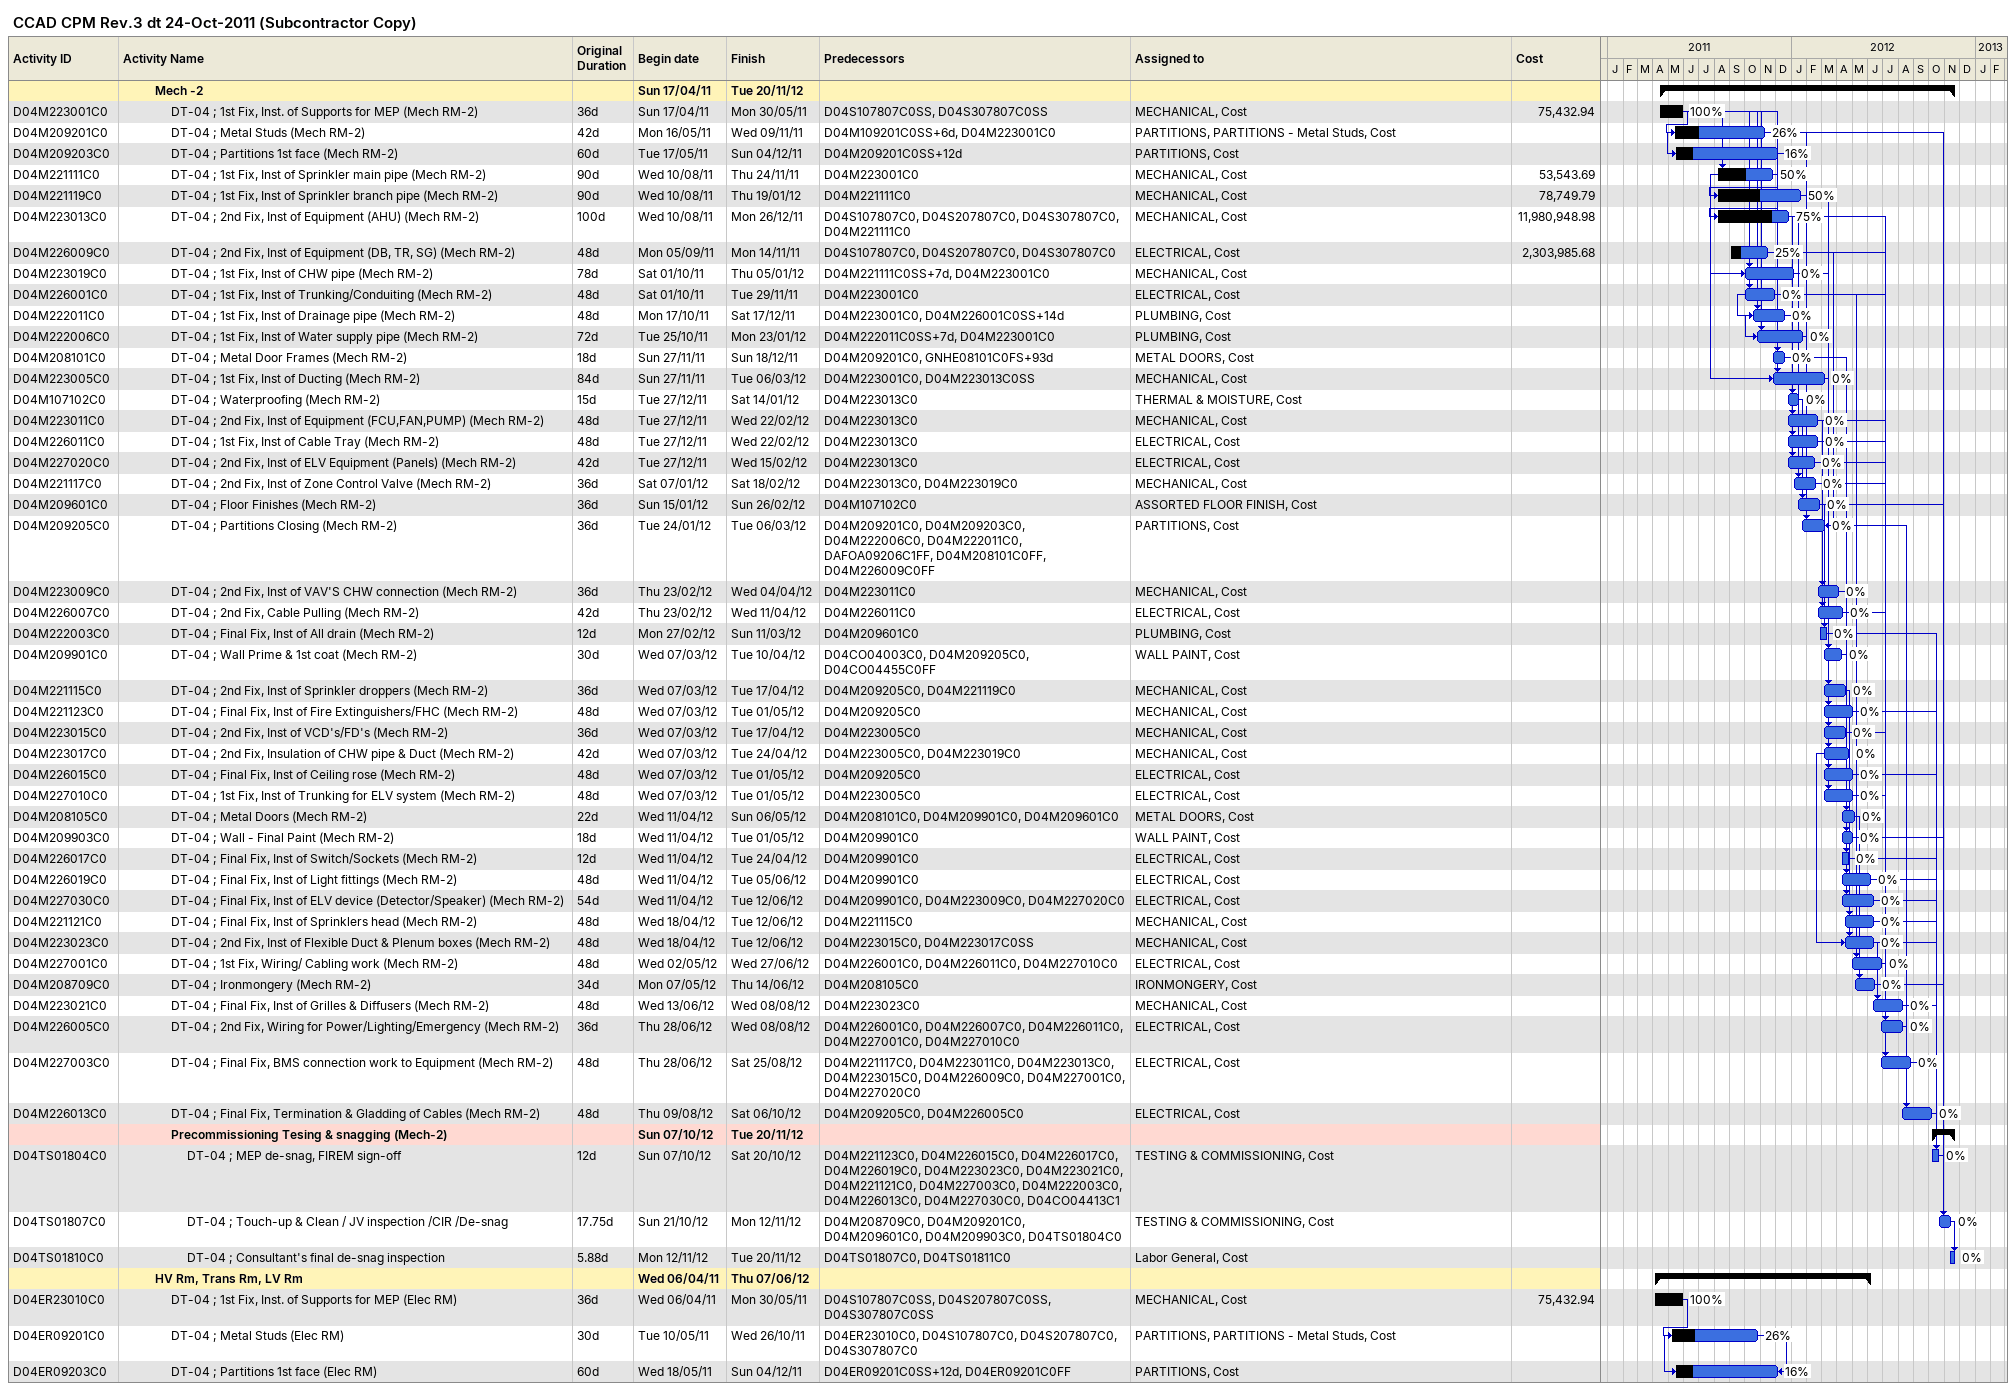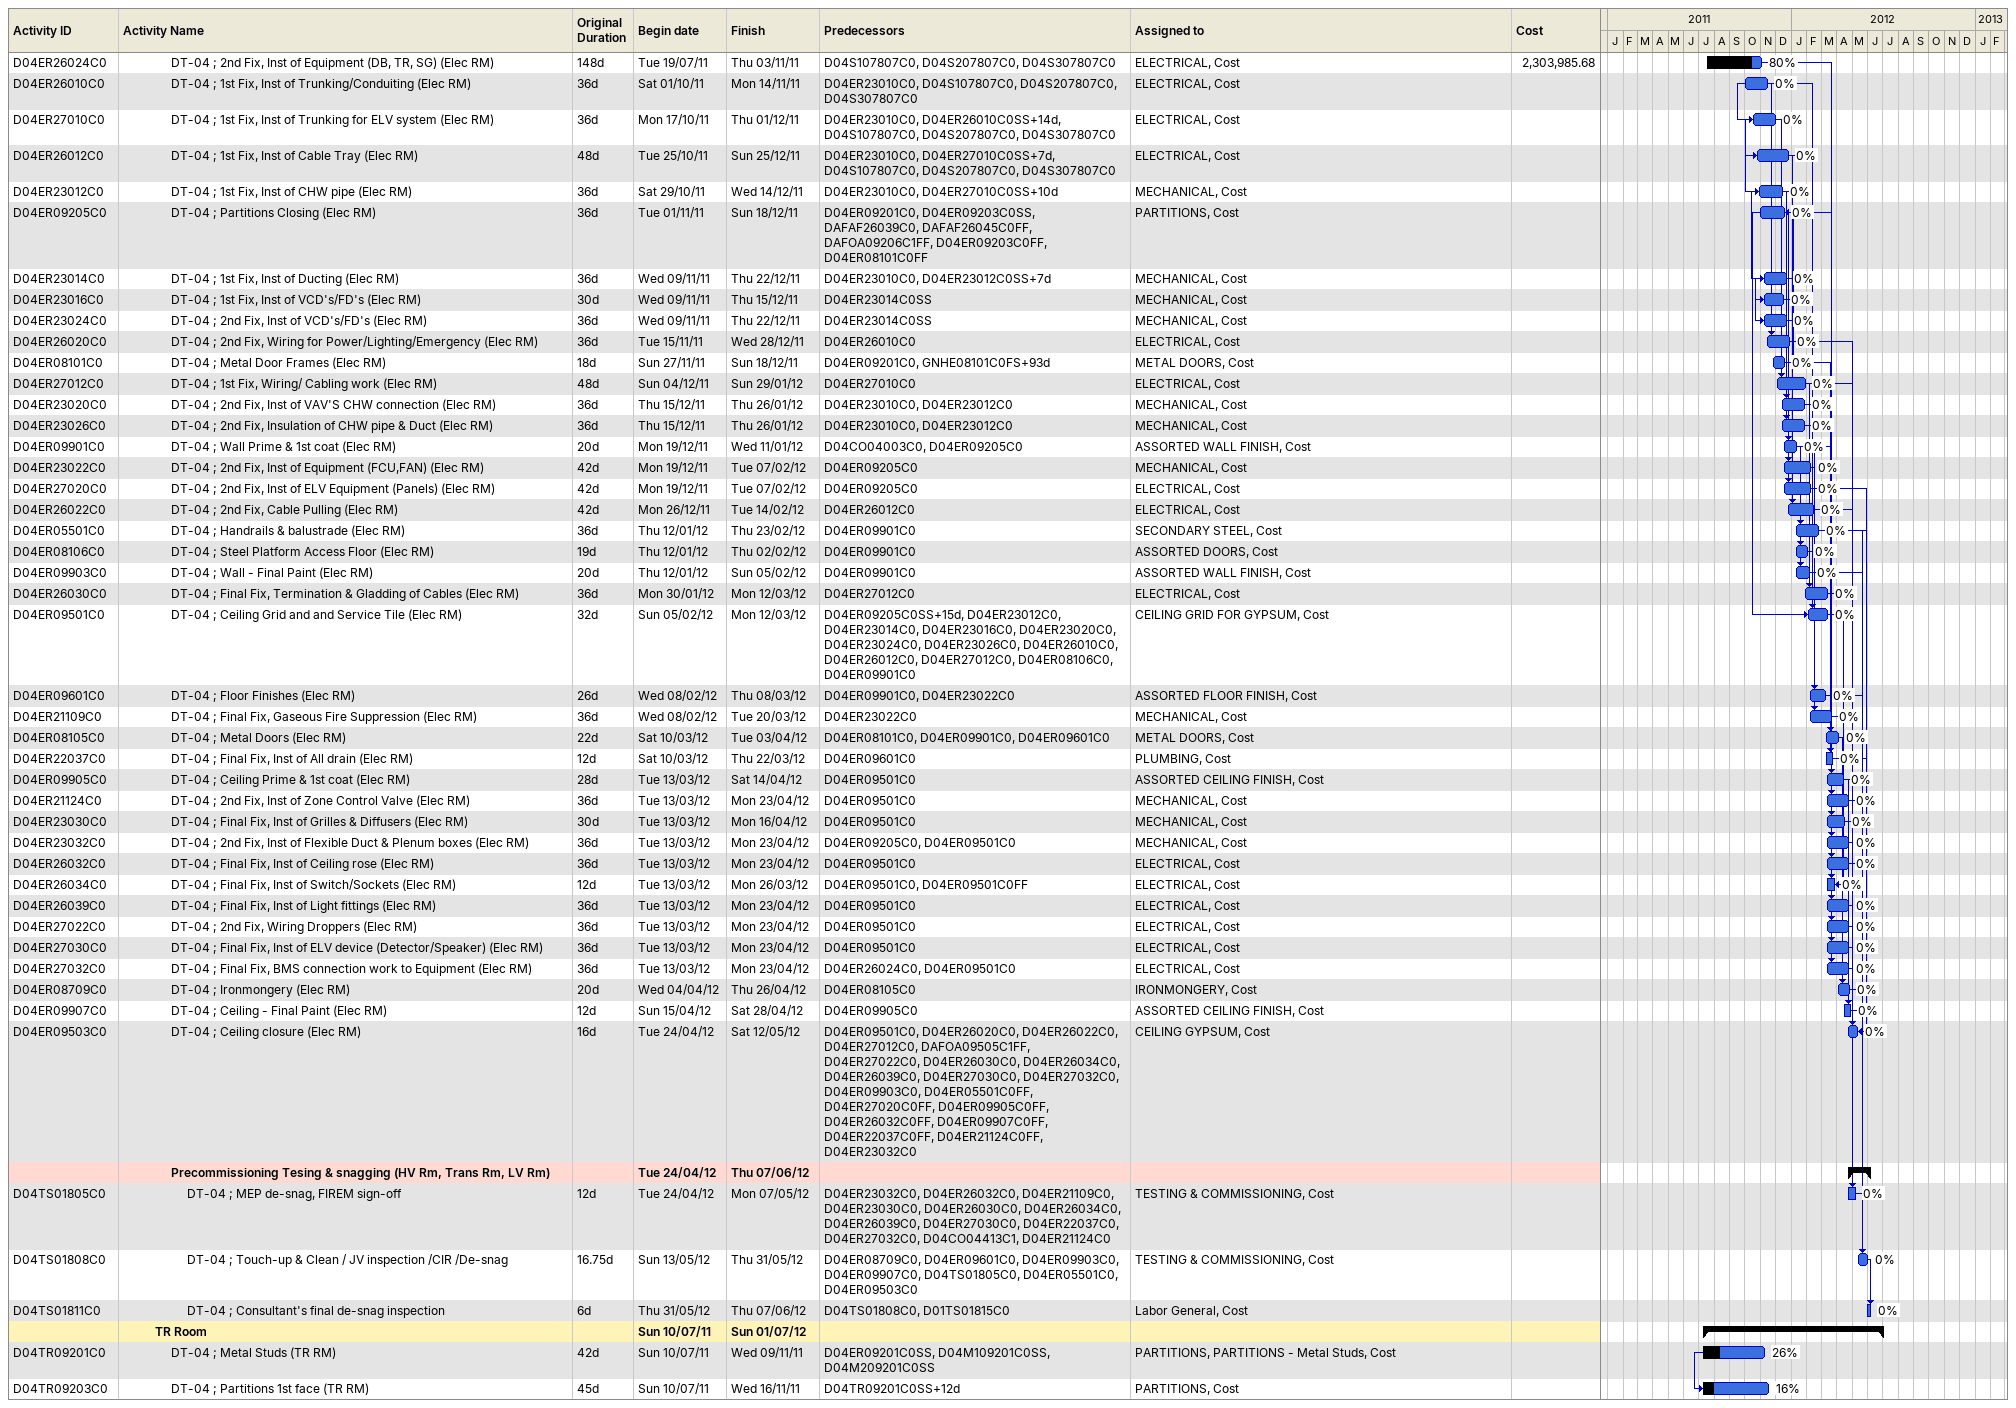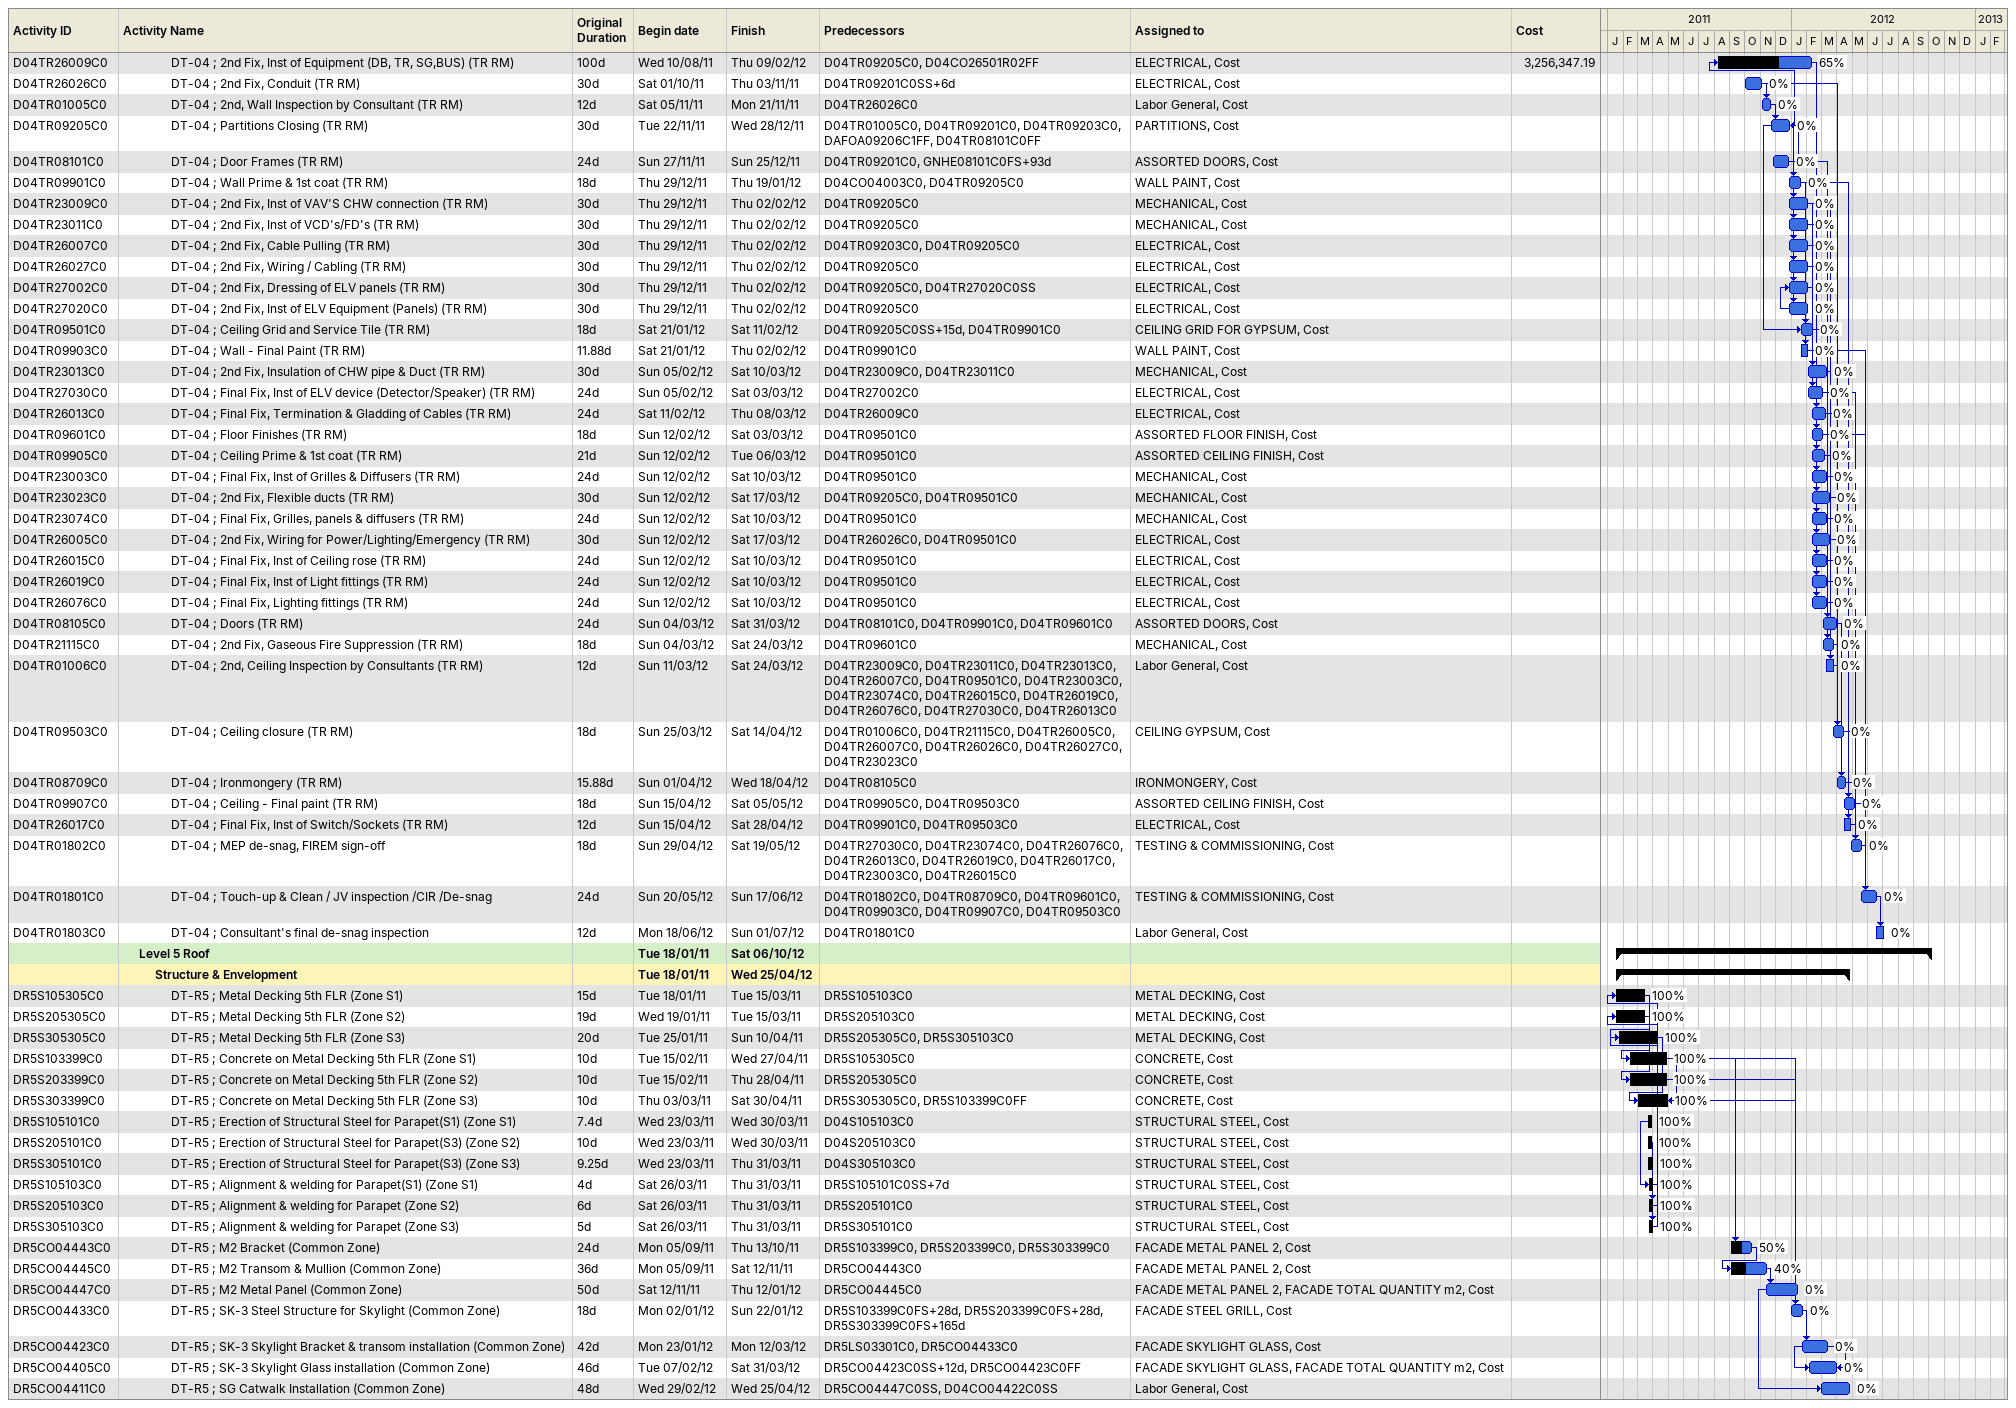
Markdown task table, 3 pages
CCAD CPM Rev.3 dt 24-Oct-2011 (Subcontractor Copy)

| ID | Level | Task | Original duration | Start | Finish | Predecessors | Resources | % complete | Cost |
|---|---|---|---|---|---|---|---|---|---|
|  | 3 | **Mech -2** |  | 2011-04-17 | 2012-11-20 |  |  |  |  |
| D04M223001C0 | 4 | DT-04 ; 1st Fix, Inst. of Supports for MEP (Mech RM-2) | 36d | 2011-04-17 | 2011-05-30 | D04S107807C0SS, D04S307807C0SS | MECHANICAL, Cost | 100 | 75432.94 |
| D04M209201C0 | 4 | DT-04 ; Metal Studs (Mech RM-2) | 42d | 2011-05-16 | 2011-11-09 | D04M109201C0SS+6d, D04M223001C0 | PARTITIONS, PARTITIONS - Metal Studs, Cost | 26 |  |
| D04M209203C0 | 4 | DT-04 ; Partitions 1st face (Mech RM-2) | 60d | 2011-05-17 | 2011-12-04 | D04M209201C0SS+12d | PARTITIONS, Cost | 16 |  |
| D04M221111C0 | 4 | DT-04 ; 1st Fix, Inst of Sprinkler main pipe (Mech RM-2) | 90d | 2011-08-10 | 2011-11-24 | D04M223001C0 | MECHANICAL, Cost | 50 | 53543.69 |
| D04M221119C0 | 4 | DT-04 ; 1st Fix, Inst of Sprinkler branch pipe (Mech RM-2) | 90d | 2011-08-10 | 2012-01-19 | D04M221111C0 | MECHANICAL, Cost | 50 | 78749.79 |
| D04M223013C0 | 4 | DT-04 ; 2nd Fix, Inst of Equipment (AHU) (Mech RM-2) | 100d | 2011-08-10 | 2011-12-26 | D04S107807C0, D04S207807C0, D04S307807C0, D04M221111C0 | MECHANICAL, Cost | 75 | 11980948.98 |
| D04M226009C0 | 4 | DT-04 ; 2nd Fix, Inst of Equipment (DB, TR, SG) (Mech RM-2) | 48d | 2011-09-05 | 2011-11-14 | D04S107807C0, D04S207807C0, D04S307807C0 | ELECTRICAL, Cost | 25 | 2303985.68 |
| D04M223019C0 | 4 | DT-04 ; 1st Fix, Inst of CHW pipe (Mech RM-2) | 78d | 2011-10-01 | 2012-01-05 | D04M221111C0SS+7d, D04M223001C0 | MECHANICAL, Cost | 0 |  |
| D04M226001C0 | 4 | DT-04 ; 1st Fix, Inst of Trunking/Conduiting (Mech RM-2) | 48d | 2011-10-01 | 2011-11-29 | D04M223001C0 | ELECTRICAL, Cost | 0 |  |
| D04M222011C0 | 4 | DT-04 ; 1st Fix, Inst of Drainage pipe (Mech RM-2) | 48d | 2011-10-17 | 2011-12-17 | D04M223001C0, D04M226001C0SS+14d | PLUMBING, Cost | 0 |  |
| D04M222006C0 | 4 | DT-04 ; 1st Fix, Inst of Water supply pipe (Mech RM-2) | 72d | 2011-10-25 | 2012-01-23 | D04M222011C0SS+7d, D04M223001C0 | PLUMBING, Cost | 0 |  |
| D04M208101C0 | 4 | DT-04 ; Metal Door Frames (Mech RM-2) | 18d | 2011-11-27 | 2011-12-18 | D04M209201C0, GNHE08101C0FS+93d | METAL DOORS, Cost | 0 |  |
| D04M223005C0 | 4 | DT-04 ; 1st Fix, Inst of Ducting (Mech RM-2) | 84d | 2011-11-27 | 2012-03-06 | D04M223001C0, D04M223013C0SS | MECHANICAL, Cost | 0 |  |
| D04M107102C0 | 4 | DT-04 ; Waterproofing (Mech RM-2) | 15d | 2011-12-27 | 2012-01-14 | D04M223013C0 | THERMAL & MOISTURE, Cost | 0 |  |
| D04M223011C0 | 4 | DT-04 ; 2nd Fix, Inst of Equipment (FCU,FAN,PUMP) (Mech RM-2) | 48d | 2011-12-27 | 2012-02-22 | D04M223013C0 | MECHANICAL, Cost | 0 |  |
| D04M226011C0 | 4 | DT-04 ; 1st Fix, Inst of Cable Tray (Mech RM-2) | 48d | 2011-12-27 | 2012-02-22 | D04M223013C0 | ELECTRICAL, Cost | 0 |  |
| D04M227020C0 | 4 | DT-04 ; 2nd Fix, Inst of ELV Equipment (Panels) (Mech RM-2) | 42d | 2011-12-27 | 2012-02-15 | D04M223013C0 | ELECTRICAL, Cost | 0 |  |
| D04M221117C0 | 4 | DT-04 ; 2nd Fix, Inst of Zone Control Valve (Mech RM-2) | 36d | 2012-01-07 | 2012-02-18 | D04M223013C0, D04M223019C0 | MECHANICAL, Cost | 0 |  |
| D04M209601C0 | 4 | DT-04 ; Floor Finishes (Mech RM-2) | 36d | 2012-01-15 | 2012-02-26 | D04M107102C0 | ASSORTED FLOOR FINISH, Cost | 0 |  |
| D04M209205C0 | 4 | DT-04 ; Partitions Closing (Mech RM-2) | 36d | 2012-01-24 | 2012-03-06 | D04M209201C0, D04M209203C0, D04M222006C0, D04M222011C0, DAFOA09206C1FF, D04M208101C0FF, D04M226009C0FF | PARTITIONS, Cost | 0 |  |
| D04M223009C0 | 4 | DT-04 ; 2nd Fix, Inst of VAV'S CHW connection (Mech RM-2) | 36d | 2012-02-23 | 2012-04-04 | D04M223011C0 | MECHANICAL, Cost | 0 |  |
| D04M226007C0 | 4 | DT-04 ; 2nd Fix, Cable Pulling (Mech RM-2) | 42d | 2012-02-23 | 2012-04-11 | D04M226011C0 | ELECTRICAL, Cost | 0 |  |
| D04M222003C0 | 4 | DT-04 ; Final Fix, Inst of All drain (Mech RM-2) | 12d | 2012-02-27 | 2012-03-11 | D04M209601C0 | PLUMBING, Cost | 0 |  |
| D04M209901C0 | 4 | DT-04 ; Wall Prime & 1st coat (Mech RM-2) | 30d | 2012-03-07 | 2012-04-10 | D04CO04003C0, D04M209205C0, D04CO04455C0FF | WALL PAINT, Cost | 0 |  |
| D04M221115C0 | 4 | DT-04 ; 2nd Fix, Inst of Sprinkler droppers (Mech RM-2) | 36d | 2012-03-07 | 2012-04-17 | D04M209205C0, D04M221119C0 | MECHANICAL, Cost | 0 |  |
| D04M221123C0 | 4 | DT-04 ; Final Fix, Inst of Fire Extinguishers/FHC (Mech RM-2) | 48d | 2012-03-07 | 2012-05-01 | D04M209205C0 | MECHANICAL, Cost | 0 |  |
| D04M223015C0 | 4 | DT-04 ; 2nd Fix, Inst of VCD's/FD's (Mech RM-2) | 36d | 2012-03-07 | 2012-04-17 | D04M223005C0 | MECHANICAL, Cost | 0 |  |
| D04M223017C0 | 4 | DT-04 ; 2nd Fix, Insulation of CHW pipe & Duct (Mech RM-2) | 42d | 2012-03-07 | 2012-04-24 | D04M223005C0, D04M223019C0 | MECHANICAL, Cost | 0 |  |
| D04M226015C0 | 4 | DT-04 ; Final Fix, Inst of Ceiling rose (Mech RM-2) | 48d | 2012-03-07 | 2012-05-01 | D04M209205C0 | ELECTRICAL, Cost | 0 |  |
| D04M227010C0 | 4 | DT-04 ; 1st Fix, Inst of Trunking for ELV system (Mech RM-2) | 48d | 2012-03-07 | 2012-05-01 | D04M223005C0 | ELECTRICAL, Cost | 0 |  |
| D04M208105C0 | 4 | DT-04 ; Metal Doors (Mech RM-2) | 22d | 2012-04-11 | 2012-05-06 | D04M208101C0, D04M209901C0, D04M209601C0 | METAL DOORS, Cost | 0 |  |
| D04M209903C0 | 4 | DT-04 ; Wall - Final Paint (Mech RM-2) | 18d | 2012-04-11 | 2012-05-01 | D04M209901C0 | WALL PAINT, Cost | 0 |  |
| D04M226017C0 | 4 | DT-04 ; Final Fix, Inst of Switch/Sockets (Mech RM-2) | 12d | 2012-04-11 | 2012-04-24 | D04M209901C0 | ELECTRICAL, Cost | 0 |  |
| D04M226019C0 | 4 | DT-04 ; Final Fix, Inst of Light fittings (Mech RM-2) | 48d | 2012-04-11 | 2012-06-05 | D04M209901C0 | ELECTRICAL, Cost | 0 |  |
| D04M227030C0 | 4 | DT-04 ; Final Fix, Inst of ELV device (Detector/Speaker) (Mech RM-2) | 54d | 2012-04-11 | 2012-06-12 | D04M209901C0, D04M223009C0, D04M227020C0 | ELECTRICAL, Cost | 0 |  |
| D04M221121C0 | 4 | DT-04 ; Final Fix, Inst of Sprinklers head (Mech RM-2) | 48d | 2012-04-18 | 2012-06-12 | D04M221115C0 | MECHANICAL, Cost | 0 |  |
| D04M223023C0 | 4 | DT-04 ; 2nd Fix, Inst of Flexible Duct & Plenum boxes (Mech RM-2) | 48d | 2012-04-18 | 2012-06-12 | D04M223015C0, D04M223017C0SS | MECHANICAL, Cost | 0 |  |
| D04M227001C0 | 4 | DT-04 ; 1st Fix, Wiring/ Cabling work (Mech RM-2) | 48d | 2012-05-02 | 2012-06-27 | D04M226001C0, D04M226011C0, D04M227010C0 | ELECTRICAL, Cost | 0 |  |
| D04M208709C0 | 4 | DT-04 ; Ironmongery (Mech RM-2) | 34d | 2012-05-07 | 2012-06-14 | D04M208105C0 | IRONMONGERY, Cost | 0 |  |
| D04M223021C0 | 4 | DT-04 ; Final Fix, Inst of Grilles & Diffusers (Mech RM-2) | 48d | 2012-06-13 | 2012-08-08 | D04M223023C0 | MECHANICAL, Cost | 0 |  |
| D04M226005C0 | 4 | DT-04 ; 2nd Fix, Wiring for Power/Lighting/Emergency (Mech RM-2) | 36d | 2012-06-28 | 2012-08-08 | D04M226001C0, D04M226007C0, D04M226011C0, D04M227001C0, D04M227010C0 | ELECTRICAL, Cost | 0 |  |
| D04M227003C0 | 4 | DT-04 ; Final Fix, BMS connection work to Equipment (Mech RM-2) | 48d | 2012-06-28 | 2012-08-25 | D04M221117C0, D04M223011C0, D04M223013C0, D04M223015C0, D04M226009C0, D04M227001C0, D04M227020C0 | ELECTRICAL, Cost | 0 |  |
| D04M226013C0 | 4 | DT-04 ; Final Fix, Termination & Gladding of Cables (Mech RM-2) | 48d | 2012-08-09 | 2012-10-06 | D04M209205C0, D04M226005C0 | ELECTRICAL, Cost | 0 |  |
|  | 4 | **Precommissioning Tesing & snagging (Mech-2)** |  | 2012-10-07 | 2012-11-20 |  |  |  |  |
| D04TS01804C0 | 5 | DT-04 ; MEP de-snag, FIREM sign-off | 12d | 2012-10-07 | 2012-10-20 | D04M221123C0, D04M226015C0, D04M226017C0, D04M226019C0, D04M223023C0, D04M223021C0, D04M221121C0, D04M227003C0, D04M222003C0, D04M226013C0, D04M227030C0, D04CO04413C1 | TESTING & COMMISSIONING, Cost | 0 |  |
| D04TS01807C0 | 5 | DT-04 ; Touch-up & Clean / JV inspection /CIR /De-snag | 17.75d | 2012-10-21 | 2012-11-12 | D04M208709C0, D04M209201C0, D04M209601C0, D04M209903C0, D04TS01804C0 | TESTING & COMMISSIONING, Cost | 0 |  |
| D04TS01810C0 | 5 | DT-04 ; Consultant's final de-snag inspection | 5.88d | 2012-11-12 | 2012-11-20 | D04TS01807C0, D04TS01811C0 | Labor General, Cost | 0 |  |
|  | 3 | **HV Rm, Trans Rm, LV Rm** |  | 2011-04-06 | 2012-06-07 |  |  |  |  |
| D04ER23010C0 | 4 | DT-04 ; 1st Fix, Inst. of Supports for MEP (Elec RM) | 36d | 2011-04-06 | 2011-05-30 | D04S107807C0SS, D04S207807C0SS, D04S307807C0SS | MECHANICAL, Cost | 100 | 75432.94 |
| D04ER09201C0 | 4 | DT-04 ; Metal Studs (Elec RM) | 30d | 2011-05-10 | 2011-10-26 | D04ER23010C0, D04S107807C0, D04S207807C0, D04S307807C0 | PARTITIONS, PARTITIONS - Metal Studs, Cost | 26 |  |
| D04ER09203C0 | 4 | DT-04 ; Partitions 1st face (Elec RM) | 60d | 2011-05-18 | 2011-12-04 | D04ER09201C0SS+12d, D04ER09201C0FF | PARTITIONS, Cost | 16 |  |
| D04ER26024C0 | 4 | DT-04 ; 2nd Fix, Inst of Equipment (DB, TR, SG) (Elec RM) | 148d | 2011-07-19 | 2011-11-03 | D04S107807C0, D04S207807C0, D04S307807C0 | ELECTRICAL, Cost | 80 | 2303985.68 |
| D04ER26010C0 | 4 | DT-04 ; 1st Fix, Inst of Trunking/Conduiting (Elec RM) | 36d | 2011-10-01 | 2011-11-14 | D04ER23010C0, D04S107807C0, D04S207807C0, D04S307807C0 | ELECTRICAL, Cost | 0 |  |
| D04ER27010C0 | 4 | DT-04 ; 1st Fix, Inst of Trunking for ELV system (Elec RM) | 36d | 2011-10-17 | 2011-12-01 | D04ER23010C0, D04ER26010C0SS+14d, D04S107807C0, D04S207807C0, D04S307807C0 | ELECTRICAL, Cost | 0 |  |
| D04ER26012C0 | 4 | DT-04 ; 1st Fix, Inst of Cable Tray (Elec RM) | 48d | 2011-10-25 | 2011-12-25 | D04ER23010C0, D04ER27010C0SS+7d, D04S107807C0, D04S207807C0, D04S307807C0 | ELECTRICAL, Cost | 0 |  |
| D04ER23012C0 | 4 | DT-04 ; 1st Fix, Inst of CHW pipe (Elec RM) | 36d | 2011-10-29 | 2011-12-14 | D04ER23010C0, D04ER27010C0SS+10d | MECHANICAL, Cost | 0 |  |
| D04ER09205C0 | 4 | DT-04 ; Partitions Closing (Elec RM) | 36d | 2011-11-01 | 2011-12-18 | D04ER09201C0, D04ER09203C0SS, DAFAF26039C0, DAFAF26045C0FF, DAFOA09206C1FF, D04ER09203C0FF, D04ER08101C0FF | PARTITIONS, Cost | 0 |  |
| D04ER23014C0 | 4 | DT-04 ; 1st Fix, Inst of Ducting (Elec RM) | 36d | 2011-11-09 | 2011-12-22 | D04ER23010C0, D04ER23012C0SS+7d | MECHANICAL, Cost | 0 |  |
| D04ER23016C0 | 4 | DT-04 ; 1st Fix, Inst of VCD's/FD's (Elec RM) | 30d | 2011-11-09 | 2011-12-15 | D04ER23014C0SS | MECHANICAL, Cost | 0 |  |
| D04ER23024C0 | 4 | DT-04 ; 2nd Fix, Inst of VCD's/FD's (Elec RM) | 36d | 2011-11-09 | 2011-12-22 | D04ER23014C0SS | MECHANICAL, Cost | 0 |  |
| D04ER26020C0 | 4 | DT-04 ; 2nd Fix, Wiring for Power/Lighting/Emergency (Elec RM) | 36d | 2011-11-15 | 2011-12-28 | D04ER26010C0 | ELECTRICAL, Cost | 0 |  |
| D04ER08101C0 | 4 | DT-04 ; Metal Door Frames (Elec RM) | 18d | 2011-11-27 | 2011-12-18 | D04ER09201C0, GNHE08101C0FS+93d | METAL DOORS, Cost | 0 |  |
| D04ER27012C0 | 4 | DT-04 ; 1st Fix, Wiring/ Cabling work (Elec RM) | 48d | 2011-12-04 | 2012-01-29 | D04ER27010C0 | ELECTRICAL, Cost | 0 |  |
| D04ER23020C0 | 4 | DT-04 ; 2nd Fix, Inst of VAV'S CHW connection (Elec RM) | 36d | 2011-12-15 | 2012-01-26 | D04ER23010C0, D04ER23012C0 | MECHANICAL, Cost | 0 |  |
| D04ER23026C0 | 4 | DT-04 ; 2nd Fix, Insulation of CHW pipe & Duct (Elec RM) | 36d | 2011-12-15 | 2012-01-26 | D04ER23010C0, D04ER23012C0 | MECHANICAL, Cost | 0 |  |
| D04ER09901C0 | 4 | DT-04 ; Wall Prime & 1st coat (Elec RM) | 20d | 2011-12-19 | 2012-01-11 | D04CO04003C0, D04ER09205C0 | ASSORTED WALL FINISH, Cost | 0 |  |
| D04ER23022C0 | 4 | DT-04 ; 2nd Fix, Inst of Equipment (FCU,FAN) (Elec RM) | 42d | 2011-12-19 | 2012-02-07 | D04ER09205C0 | MECHANICAL, Cost | 0 |  |
| D04ER27020C0 | 4 | DT-04 ; 2nd Fix, Inst of ELV Equipment (Panels) (Elec RM) | 42d | 2011-12-19 | 2012-02-07 | D04ER09205C0 | ELECTRICAL, Cost | 0 |  |
| D04ER26022C0 | 4 | DT-04 ; 2nd Fix, Cable Pulling (Elec RM) | 42d | 2011-12-26 | 2012-02-14 | D04ER26012C0 | ELECTRICAL, Cost | 0 |  |
| D04ER05501C0 | 4 | DT-04 ; Handrails & balustrade (Elec RM) | 36d | 2012-01-12 | 2012-02-23 | D04ER09901C0 | SECONDARY STEEL, Cost | 0 |  |
| D04ER08106C0 | 4 | DT-04 ; Steel Platform Access Floor (Elec RM) | 19d | 2012-01-12 | 2012-02-02 | D04ER09901C0 | ASSORTED DOORS, Cost | 0 |  |
| D04ER09903C0 | 4 | DT-04 ; Wall - Final Paint (Elec RM) | 20d | 2012-01-12 | 2012-02-05 | D04ER09901C0 | ASSORTED WALL FINISH, Cost | 0 |  |
| D04ER26030C0 | 4 | DT-04 ; Final Fix, Termination & Gladding of Cables (Elec RM) | 36d | 2012-01-30 | 2012-03-12 | D04ER27012C0 | ELECTRICAL, Cost | 0 |  |
| D04ER09501C0 | 4 | DT-04 ; Ceiling Grid and and Service Tile (Elec RM) | 32d | 2012-02-05 | 2012-03-12 | D04ER09205C0SS+15d, D04ER23012C0, D04ER23014C0, D04ER23016C0, D04ER23020C0, D04ER23024C0, D04ER23026C0, D04ER26010C0, D04ER26012C0, D04ER27012C0, D04ER08106C0, D04ER09901C0 | CEILING GRID FOR GYPSUM, Cost | 0 |  |
| D04ER09601C0 | 4 | DT-04 ; Floor Finishes (Elec RM) | 26d | 2012-02-08 | 2012-03-08 | D04ER09901C0, D04ER23022C0 | ASSORTED FLOOR FINISH, Cost | 0 |  |
| D04ER21109C0 | 4 | DT-04 ; Final Fix, Gaseous Fire Suppression (Elec RM) | 36d | 2012-02-08 | 2012-03-20 | D04ER23022C0 | MECHANICAL, Cost | 0 |  |
| D04ER08105C0 | 4 | DT-04 ; Metal Doors (Elec RM) | 22d | 2012-03-10 | 2012-04-03 | D04ER08101C0, D04ER09901C0, D04ER09601C0 | METAL DOORS, Cost | 0 |  |
| D04ER22037C0 | 4 | DT-04 ; Final Fix, Inst of All drain (Elec RM) | 12d | 2012-03-10 | 2012-03-22 | D04ER09601C0 | PLUMBING, Cost | 0 |  |
| D04ER09905C0 | 4 | DT-04 ; Ceiling Prime & 1st coat (Elec RM) | 28d | 2012-03-13 | 2012-04-14 | D04ER09501C0 | ASSORTED CEILING FINISH, Cost | 0 |  |
| D04ER21124C0 | 4 | DT-04 ; 2nd Fix, Inst of Zone Control Valve (Elec RM) | 36d | 2012-03-13 | 2012-04-23 | D04ER09501C0 | MECHANICAL, Cost | 0 |  |
| D04ER23030C0 | 4 | DT-04 ; Final Fix, Inst of Grilles & Diffusers (Elec RM) | 30d | 2012-03-13 | 2012-04-16 | D04ER09501C0 | MECHANICAL, Cost | 0 |  |
| D04ER23032C0 | 4 | DT-04 ; 2nd Fix, Inst of Flexible Duct & Plenum boxes (Elec RM) | 36d | 2012-03-13 | 2012-04-23 | D04ER09205C0, D04ER09501C0 | MECHANICAL, Cost | 0 |  |
| D04ER26032C0 | 4 | DT-04 ; Final Fix, Inst of Ceiling rose (Elec RM) | 36d | 2012-03-13 | 2012-04-23 | D04ER09501C0 | ELECTRICAL, Cost | 0 |  |
| D04ER26034C0 | 4 | DT-04 ; Final Fix, Inst of Switch/Sockets (Elec RM) | 12d | 2012-03-13 | 2012-03-26 | D04ER09501C0, D04ER09501C0FF | ELECTRICAL, Cost | 0 |  |
| D04ER26039C0 | 4 | DT-04 ; Final Fix, Inst of Light fittings (Elec RM) | 36d | 2012-03-13 | 2012-04-23 | D04ER09501C0 | ELECTRICAL, Cost | 0 |  |
| D04ER27022C0 | 4 | DT-04 ; 2nd Fix, Wiring Droppers (Elec RM) | 36d | 2012-03-13 | 2012-04-23 | D04ER09501C0 | ELECTRICAL, Cost | 0 |  |
| D04ER27030C0 | 4 | DT-04 ; Final Fix, Inst of ELV device (Detector/Speaker) (Elec RM) | 36d | 2012-03-13 | 2012-04-23 | D04ER09501C0 | ELECTRICAL, Cost | 0 |  |
| D04ER27032C0 | 4 | DT-04 ; Final Fix, BMS connection work to Equipment (Elec RM) | 36d | 2012-03-13 | 2012-04-23 | D04ER26024C0, D04ER09501C0 | ELECTRICAL, Cost | 0 |  |
| D04ER08709C0 | 4 | DT-04 ; Ironmongery (Elec RM) | 20d | 2012-04-04 | 2012-04-26 | D04ER08105C0 | IRONMONGERY, Cost | 0 |  |
| D04ER09907C0 | 4 | DT-04 ; Ceiling - Final Paint (Elec RM) | 12d | 2012-04-15 | 2012-04-28 | D04ER09905C0 | ASSORTED CEILING FINISH, Cost | 0 |  |
| D04ER09503C0 | 4 | DT-04 ; Ceiling closure (Elec RM) | 16d | 2012-04-24 | 2012-05-12 | D04ER09501C0, D04ER26020C0, D04ER26022C0, D04ER27012C0, DAFOA09505C1FF, D04ER27022C0, D04ER26030C0, D04ER26034C0, D04ER26039C0, D04ER27030C0, D04ER27032C0, D04ER09903C0, D04ER05501C0FF, D04ER27020C0FF, D04ER09905C0FF, D04ER26032C0FF, D04ER09907C0FF, D04ER22037C0FF, D04ER21124C0FF, D04ER23032C0 | CEILING GYPSUM, Cost | 0 |  |
|  | 4 | **Precommissioning Tesing & snagging (HV Rm, Trans Rm, LV Rm)** |  | 2012-04-24 | 2012-06-07 |  |  |  |  |
| D04TS01805C0 | 5 | DT-04 ; MEP de-snag, FIREM sign-off | 12d | 2012-04-24 | 2012-05-07 | D04ER23032C0, D04ER26032C0, D04ER21109C0, D04ER23030C0, D04ER26030C0, D04ER26034C0, D04ER26039C0, D04ER27030C0, D04ER22037C0, D04ER27032C0, D04CO04413C1, D04ER21124C0 | TESTING & COMMISSIONING, Cost | 0 |  |
| D04TS01808C0 | 5 | DT-04 ; Touch-up & Clean / JV inspection /CIR /De-snag | 16.75d | 2012-05-13 | 2012-05-31 | D04ER08709C0, D04ER09601C0, D04ER09903C0, D04ER09907C0, D04TS01805C0, D04ER05501C0, D04ER09503C0 | TESTING & COMMISSIONING, Cost | 0 |  |
| D04TS01811C0 | 5 | DT-04 ; Consultant's final de-snag inspection | 6d | 2012-05-31 | 2012-06-07 | D04TS01808C0, D01TS01815C0 | Labor General, Cost | 0 |  |
|  | 3 | **TR Room** |  | 2011-07-10 | 2012-07-01 |  |  |  |  |
| D04TR09201C0 | 4 | DT-04 ; Metal Studs (TR RM) | 42d | 2011-07-10 | 2011-11-09 | D04ER09201C0SS, D04M109201C0SS, D04M209201C0SS | PARTITIONS, PARTITIONS - Metal Studs, Cost | 26 |  |
| D04TR09203C0 | 4 | DT-04 ; Partitions 1st face (TR RM) | 45d | 2011-07-10 | 2011-11-16 | D04TR09201C0SS+12d | PARTITIONS, Cost | 16 |  |
| D04TR26009C0 | 4 | DT-04 ; 2nd Fix, Inst of Equipment (DB, TR, SG,BUS) (TR RM) | 100d | 2011-08-10 | 2012-02-09 | D04TR09205C0, D04CO26501R02FF | ELECTRICAL, Cost | 65 | 3256347.19 |
| D04TR26026C0 | 4 | DT-04 ; 2nd Fix, Conduit (TR RM) | 30d | 2011-10-01 | 2011-11-03 | D04TR09201C0SS+6d | ELECTRICAL, Cost | 0 |  |
| D04TR01005C0 | 4 | DT-04 ; 2nd, Wall Inspection by Consultant (TR RM) | 12d | 2011-11-05 | 2011-11-21 | D04TR26026C0 | Labor General, Cost | 0 |  |
| D04TR09205C0 | 4 | DT-04 ; Partitions Closing (TR RM) | 30d | 2011-11-22 | 2011-12-28 | D04TR01005C0, D04TR09201C0, D04TR09203C0, DAFOA09206C1FF, D04TR08101C0FF | PARTITIONS, Cost | 0 |  |
| D04TR08101C0 | 4 | DT-04 ; Door Frames (TR RM) | 24d | 2011-11-27 | 2011-12-25 | D04TR09201C0, GNHE08101C0FS+93d | ASSORTED DOORS, Cost | 0 |  |
| D04TR09901C0 | 4 | DT-04 ; Wall Prime & 1st coat (TR RM) | 18d | 2011-12-29 | 2012-01-19 | D04CO04003C0, D04TR09205C0 | WALL PAINT, Cost | 0 |  |
| D04TR23009C0 | 4 | DT-04 ; 2nd Fix, Inst of VAV'S CHW connection (TR RM) | 30d | 2011-12-29 | 2012-02-02 | D04TR09205C0 | MECHANICAL, Cost | 0 |  |
| D04TR23011C0 | 4 | DT-04 ; 2nd Fix, Inst of VCD's/FD's (TR RM) | 30d | 2011-12-29 | 2012-02-02 | D04TR09205C0 | MECHANICAL, Cost | 0 |  |
| D04TR26007C0 | 4 | DT-04 ; 2nd Fix, Cable Pulling (TR RM) | 30d | 2011-12-29 | 2012-02-02 | D04TR09203C0, D04TR09205C0 | ELECTRICAL, Cost | 0 |  |
| D04TR26027C0 | 4 | DT-04 ; 2nd Fix, Wiring / Cabling (TR RM) | 30d | 2011-12-29 | 2012-02-02 | D04TR09205C0 | ELECTRICAL, Cost | 0 |  |
| D04TR27002C0 | 4 | DT-04 ; 2nd Fix, Dressing of ELV panels (TR RM) | 30d | 2011-12-29 | 2012-02-02 | D04TR09205C0, D04TR27020C0SS | ELECTRICAL, Cost | 0 |  |
| D04TR27020C0 | 4 | DT-04 ; 2nd Fix, Inst of ELV Equipment (Panels) (TR RM) | 30d | 2011-12-29 | 2012-02-02 | D04TR09205C0 | ELECTRICAL, Cost | 0 |  |
| D04TR09501C0 | 4 | DT-04 ; Ceiling Grid and Service Tile (TR RM) | 18d | 2012-01-21 | 2012-02-11 | D04TR09205C0SS+15d, D04TR09901C0 | CEILING GRID FOR GYPSUM, Cost | 0 |  |
| D04TR09903C0 | 4 | DT-04 ; Wall - Final Paint (TR RM) | 11.88d | 2012-01-21 | 2012-02-02 | D04TR09901C0 | WALL PAINT, Cost | 0 |  |
| D04TR23013C0 | 4 | DT-04 ; 2nd Fix, Insulation of CHW pipe & Duct (TR RM) | 30d | 2012-02-05 | 2012-03-10 | D04TR23009C0, D04TR23011C0 | MECHANICAL, Cost | 0 |  |
| D04TR27030C0 | 4 | DT-04 ; Final Fix, Inst of ELV device (Detector/Speaker) (TR RM) | 24d | 2012-02-05 | 2012-03-03 | D04TR27002C0 | ELECTRICAL, Cost | 0 |  |
| D04TR26013C0 | 4 | DT-04 ; Final Fix, Termination & Gladding of Cables (TR RM) | 24d | 2012-02-11 | 2012-03-08 | D04TR26009C0 | ELECTRICAL, Cost | 0 |  |
| D04TR09601C0 | 4 | DT-04 ; Floor Finishes (TR RM) | 18d | 2012-02-12 | 2012-03-03 | D04TR09501C0 | ASSORTED FLOOR FINISH, Cost | 0 |  |
| D04TR09905C0 | 4 | DT-04 ; Ceiling Prime & 1st coat (TR RM) | 21d | 2012-02-12 | 2012-03-06 | D04TR09501C0 | ASSORTED CEILING FINISH, Cost | 0 |  |
| D04TR23003C0 | 4 | DT-04 ; Final Fix, Inst of Grilles & Diffusers (TR RM) | 24d | 2012-02-12 | 2012-03-10 | D04TR09501C0 | MECHANICAL, Cost | 0 |  |
| D04TR23023C0 | 4 | DT-04 ; 2nd Fix, Flexible ducts (TR RM) | 30d | 2012-02-12 | 2012-03-17 | D04TR09205C0, D04TR09501C0 | MECHANICAL, Cost | 0 |  |
| D04TR23074C0 | 4 | DT-04 ; Final Fix, Grilles, panels & diffusers (TR RM) | 24d | 2012-02-12 | 2012-03-10 | D04TR09501C0 | MECHANICAL, Cost | 0 |  |
| D04TR26005C0 | 4 | DT-04 ; 2nd Fix, Wiring for Power/Lighting/Emergency (TR RM) | 30d | 2012-02-12 | 2012-03-17 | D04TR26026C0, D04TR09501C0 | ELECTRICAL, Cost | 0 |  |
| D04TR26015C0 | 4 | DT-04 ; Final Fix, Inst of Ceiling rose (TR RM) | 24d | 2012-02-12 | 2012-03-10 | D04TR09501C0 | ELECTRICAL, Cost | 0 |  |
| D04TR26019C0 | 4 | DT-04 ; Final Fix, Inst of Light fittings (TR RM) | 24d | 2012-02-12 | 2012-03-10 | D04TR09501C0 | ELECTRICAL, Cost | 0 |  |
| D04TR26076C0 | 4 | DT-04 ; Final Fix, Lighting fittings (TR RM) | 24d | 2012-02-12 | 2012-03-10 | D04TR09501C0 | ELECTRICAL, Cost | 0 |  |
| D04TR08105C0 | 4 | DT-04 ; Doors (TR RM) | 24d | 2012-03-04 | 2012-03-31 | D04TR08101C0, D04TR09901C0, D04TR09601C0 | ASSORTED DOORS, Cost | 0 |  |
| D04TR21115C0 | 4 | DT-04 ; 2nd Fix, Gaseous Fire Suppression (TR RM) | 18d | 2012-03-04 | 2012-03-24 | D04TR09601C0 | MECHANICAL, Cost | 0 |  |
| D04TR01006C0 | 4 | DT-04 ; 2nd, Ceiling Inspection by Consultants (TR RM) | 12d | 2012-03-11 | 2012-03-24 | D04TR23009C0, D04TR23011C0, D04TR23013C0, D04TR26007C0, D04TR09501C0, D04TR23003C0, D04TR23074C0, D04TR26015C0, D04TR26019C0, D04TR26076C0, D04TR27030C0, D04TR26013C0 | Labor General, Cost | 0 |  |
| D04TR09503C0 | 4 | DT-04 ; Ceiling closure (TR RM) | 18d | 2012-03-25 | 2012-04-14 | D04TR01006C0, D04TR21115C0, D04TR26005C0, D04TR26007C0, D04TR26026C0, D04TR26027C0, D04TR23023C0 | CEILING GYPSUM, Cost | 0 |  |
| D04TR08709C0 | 4 | DT-04 ; Ironmongery (TR RM) | 15.88d | 2012-04-01 | 2012-04-18 | D04TR08105C0 | IRONMONGERY, Cost | 0 |  |
| D04TR09907C0 | 4 | DT-04 ; Ceiling - Final paint (TR RM) | 18d | 2012-04-15 | 2012-05-05 | D04TR09905C0, D04TR09503C0 | ASSORTED CEILING FINISH, Cost | 0 |  |
| D04TR26017C0 | 4 | DT-04 ; Final Fix, Inst of Switch/Sockets (TR RM) | 12d | 2012-04-15 | 2012-04-28 | D04TR09901C0, D04TR09503C0 | ELECTRICAL, Cost | 0 |  |
| D04TR01802C0 | 4 | DT-04 ; MEP de-snag, FIREM sign-off | 18d | 2012-04-29 | 2012-05-19 | D04TR27030C0, D04TR23074C0, D04TR26076C0, D04TR26013C0, D04TR26019C0, D04TR26017C0, D04TR23003C0, D04TR26015C0 | TESTING & COMMISSIONING, Cost | 0 |  |
| D04TR01801C0 | 4 | DT-04 ; Touch-up & Clean / JV inspection /CIR /De-snag | 24d | 2012-05-20 | 2012-06-17 | D04TR01802C0, D04TR08709C0, D04TR09601C0, D04TR09903C0, D04TR09907C0, D04TR09503C0 | TESTING & COMMISSIONING, Cost | 0 |  |
| D04TR01803C0 | 4 | DT-04 ; Consultant's final de-snag inspection | 12d | 2012-06-18 | 2012-07-01 | D04TR01801C0 | Labor General, Cost | 0 |  |
|  | 2 | **Level 5 Roof** |  | 2011-01-18 | 2012-10-06 |  |  |  |  |
|  | 3 | **Structure & Envelopment** |  | 2011-01-18 | 2012-04-25 |  |  |  |  |
| DR5S105305C0 | 4 | DT-R5 ; Metal Decking 5th FLR (Zone S1) | 15d | 2011-01-18 | 2011-03-15 | DR5S105103C0 | METAL DECKING, Cost | 100 |  |
| DR5S205305C0 | 4 | DT-R5 ; Metal Decking 5th FLR (Zone S2) | 19d | 2011-01-19 | 2011-03-15 | DR5S205103C0 | METAL DECKING, Cost | 100 |  |
| DR5S305305C0 | 4 | DT-R5 ; Metal Decking 5th FLR (Zone S3) | 20d | 2011-01-25 | 2011-04-10 | DR5S205305C0, DR5S305103C0 | METAL DECKING, Cost | 100 |  |
| DR5S103399C0 | 4 | DT-R5 ; Concrete on Metal Decking 5th FLR (Zone S1) | 10d | 2011-02-15 | 2011-04-27 | DR5S105305C0 | CONCRETE, Cost | 100 |  |
| DR5S203399C0 | 4 | DT-R5 ; Concrete on Metal Decking 5th FLR (Zone S2) | 10d | 2011-02-15 | 2011-04-28 | DR5S205305C0 | CONCRETE, Cost | 100 |  |
| DR5S303399C0 | 4 | DT-R5 ; Concrete on Metal Decking 5th FLR (Zone S3) | 10d | 2011-03-03 | 2011-04-30 | DR5S305305C0, DR5S103399C0FF | CONCRETE, Cost | 100 |  |
| DR5S105101C0 | 4 | DT-R5 ; Erection of Structural Steel for Parapet(S1) (Zone S1) | 7.4d | 2011-03-23 | 2011-03-30 | D04S105103C0 | STRUCTURAL STEEL, Cost | 100 |  |
| DR5S205101C0 | 4 | DT-R5 ; Erection of Structural Steel for Parapet(S3) (Zone S2) | 10d | 2011-03-23 | 2011-03-30 | D04S205103C0 | STRUCTURAL STEEL, Cost | 100 |  |
| DR5S305101C0 | 4 | DT-R5 ; Erection of Structural Steel for Parapet(S3) (Zone S3) | 9.25d | 2011-03-23 | 2011-03-31 | D04S305103C0 | STRUCTURAL STEEL, Cost | 100 |  |
| DR5S105103C0 | 4 | DT-R5 ; Alignment & welding for Parapet(S1) (Zone S1) | 4d | 2011-03-26 | 2011-03-31 | DR5S105101C0SS+7d | STRUCTURAL STEEL, Cost | 100 |  |
| DR5S205103C0 | 4 | DT-R5 ; Alignment & welding for Parapet (Zone S2) | 6d | 2011-03-26 | 2011-03-31 | DR5S205101C0 | STRUCTURAL STEEL, Cost | 100 |  |
| DR5S305103C0 | 4 | DT-R5 ; Alignment & welding for Parapet (Zone S3) | 5d | 2011-03-26 | 2011-03-31 | DR5S305101C0 | STRUCTURAL STEEL, Cost | 100 |  |
| DR5CO04443C0 | 4 | DT-R5 ; M2 Bracket (Common Zone) | 24d | 2011-09-05 | 2011-10-13 | DR5S103399C0, DR5S203399C0, DR5S303399C0 | FACADE METAL PANEL 2, Cost | 50 |  |
| DR5CO04445C0 | 4 | DT-R5 ; M2 Transom & Mullion (Common Zone) | 36d | 2011-09-05 | 2011-11-12 | DR5CO04443C0 | FACADE METAL PANEL 2, Cost | 40 |  |
| DR5CO04447C0 | 4 | DT-R5 ; M2 Metal Panel (Common Zone) | 50d | 2011-11-12 | 2012-01-12 | DR5CO04445C0 | FACADE METAL PANEL 2, FACADE TOTAL QUANTITY m2, Cost | 0 |  |
| DR5CO04433C0 | 4 | DT-R5 ; SK-3 Steel Structure for Skylight (Common Zone) | 18d | 2012-01-02 | 2012-01-22 | DR5S103399C0FS+28d, DR5S203399C0FS+28d, DR5S303399C0FS+165d | FACADE STEEL GRILL, Cost | 0 |  |
| DR5CO04423C0 | 4 | DT-R5 ; SK-3 Skylight Bracket & transom installation (Common Zone) | 42d | 2012-01-23 | 2012-03-12 | DR5LS03301C0, DR5CO04433C0 | FACADE SKYLIGHT GLASS, Cost | 0 |  |
| DR5CO04405C0 | 4 | DT-R5 ; SK-3 Skylight Glass installation (Common Zone) | 46d | 2012-02-07 | 2012-03-31 | DR5CO04423C0SS+12d, DR5CO04423C0FF | FACADE SKYLIGHT GLASS, FACADE TOTAL QUANTITY m2, Cost | 0 |  |
| DR5CO04411C0 | 4 | DT-R5 ; SG Catwalk Installation (Common Zone) | 48d | 2012-02-29 | 2012-04-25 | DR5CO04447C0SS, D04CO04422C0SS | Labor General, Cost | 0 |  |
